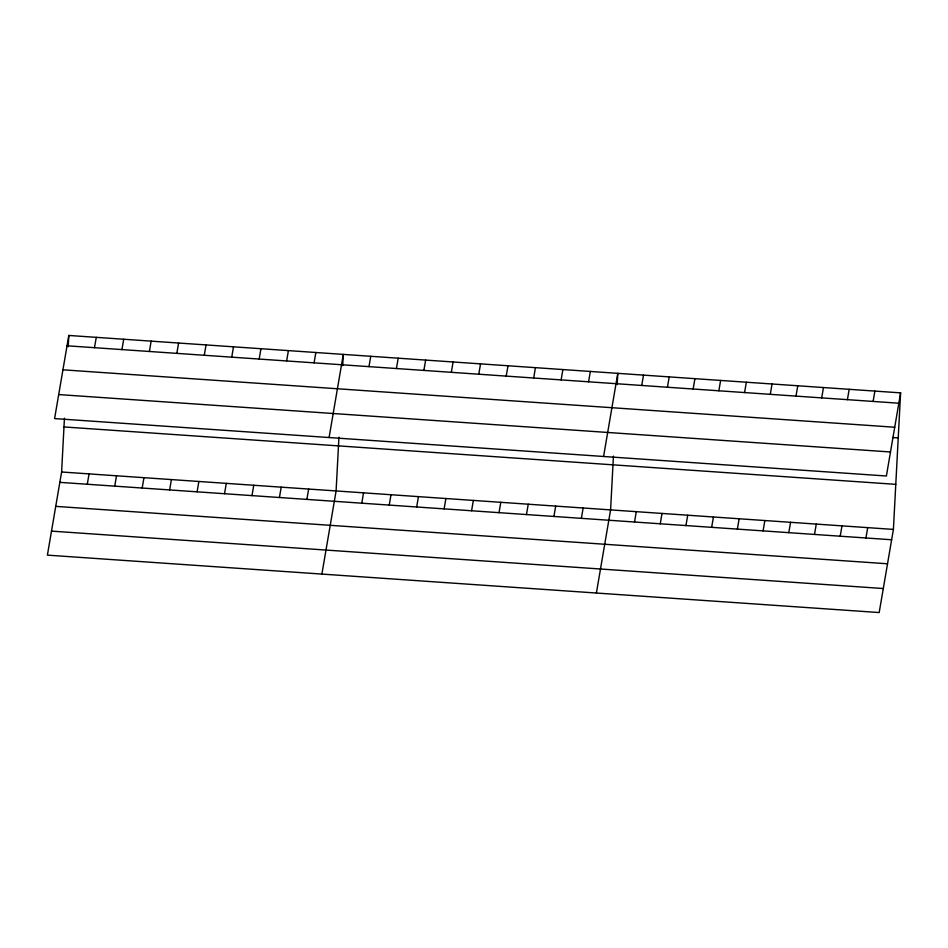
<?xml version="1.0" encoding="UTF-8"?>
<svg xmlns="http://www.w3.org/2000/svg" width="948" height="948" viewBox="0 0 948 948"><rect width="100%" height="100%" fill="white"/><g stroke="black" fill="none" stroke-linecap="round" stroke-linejoin="round"><path stroke-width="1.42" d="M900.6 392.863L886.392 476.003L54.593 418.589L68.813 335.45L900.6 392.863L893.407 529.411L879.187 612.55L47.4 555.137L61.608 471.997L64.44 418.234M68.22 346.719L68.813 335.45M338.934 437.182L336.102 490.946L321.893 574.085M342.702 365.655L343.295 354.398L329.086 437.538M613.427 456.13L610.595 509.894L596.387 593.033M617.195 384.604L617.788 373.346L603.58 456.486M94.492 347.691L96.258 337.346M87.287 484.238L89.065 473.893M121.937 349.587L123.702 339.242M114.744 486.134L116.509 475.789M149.393 351.483L151.159 341.138M142.188 488.03L143.954 477.685M176.838 353.379L178.603 343.034M169.633 489.926L171.41 479.581M204.282 355.275L206.06 344.918M197.089 491.822L198.855 481.477M231.739 357.171L233.504 346.814M224.534 493.718L226.311 483.361M259.183 359.067L260.949 348.71M251.99 495.614L253.756 485.258M286.628 360.951L288.405 350.606M279.435 497.51L281.201 487.154M314.084 362.847L315.85 352.502M306.879 499.395L308.657 489.05M368.985 366.639L370.751 356.294M361.781 503.187L363.546 492.841M396.43 368.535L398.196 358.19M389.237 505.083L391.003 494.738M423.875 370.431L425.652 360.074M416.682 506.979L418.447 496.634M451.331 372.327L453.097 361.97M444.126 508.875L445.904 498.518M478.776 374.223L480.541 363.866M471.583 510.771L473.348 500.414M506.22 376.107L507.998 365.762M499.027 512.667L500.793 502.31M533.677 378.003L535.442 367.658M526.472 514.551L528.249 504.206M561.121 379.899L562.899 369.554M553.928 516.447L555.694 506.102M588.578 381.795L590.343 371.45M581.373 518.343L583.139 507.998M641.737 385.469L643.502 375.112M634.532 522.016L636.298 511.659M667.439 387.234L669.205 376.889M660.246 523.794L662.012 513.437M693.154 389.012L694.92 378.667M685.949 525.559L687.727 515.214M718.857 390.789L720.634 380.444M711.664 527.337L713.429 516.992M744.571 392.567L746.337 382.21M737.378 529.114L739.144 518.757M770.286 394.332L772.051 383.987M763.081 530.892L764.858 520.535M795.988 396.11L797.766 385.765M788.795 532.658L790.561 522.312M821.703 397.887L823.468 387.542M814.498 534.435L816.275 524.09M847.405 399.665L849.183 389.308M840.212 536.212L841.978 525.856M873.12 401.431L874.885 391.086M865.927 537.99L867.693 527.633M67.035 345.795L898.834 403.208M62.935 369.815L894.722 427.228M892.506 437.526L898.23 437.917M58.705 394.569L890.492 451.983M63.99 426.944L895.777 484.345M61.608 471.997L893.407 529.411M59.843 482.354L891.63 539.756M55.731 506.374L887.529 563.776M51.5 531.117L883.299 588.53"/></g></svg>
